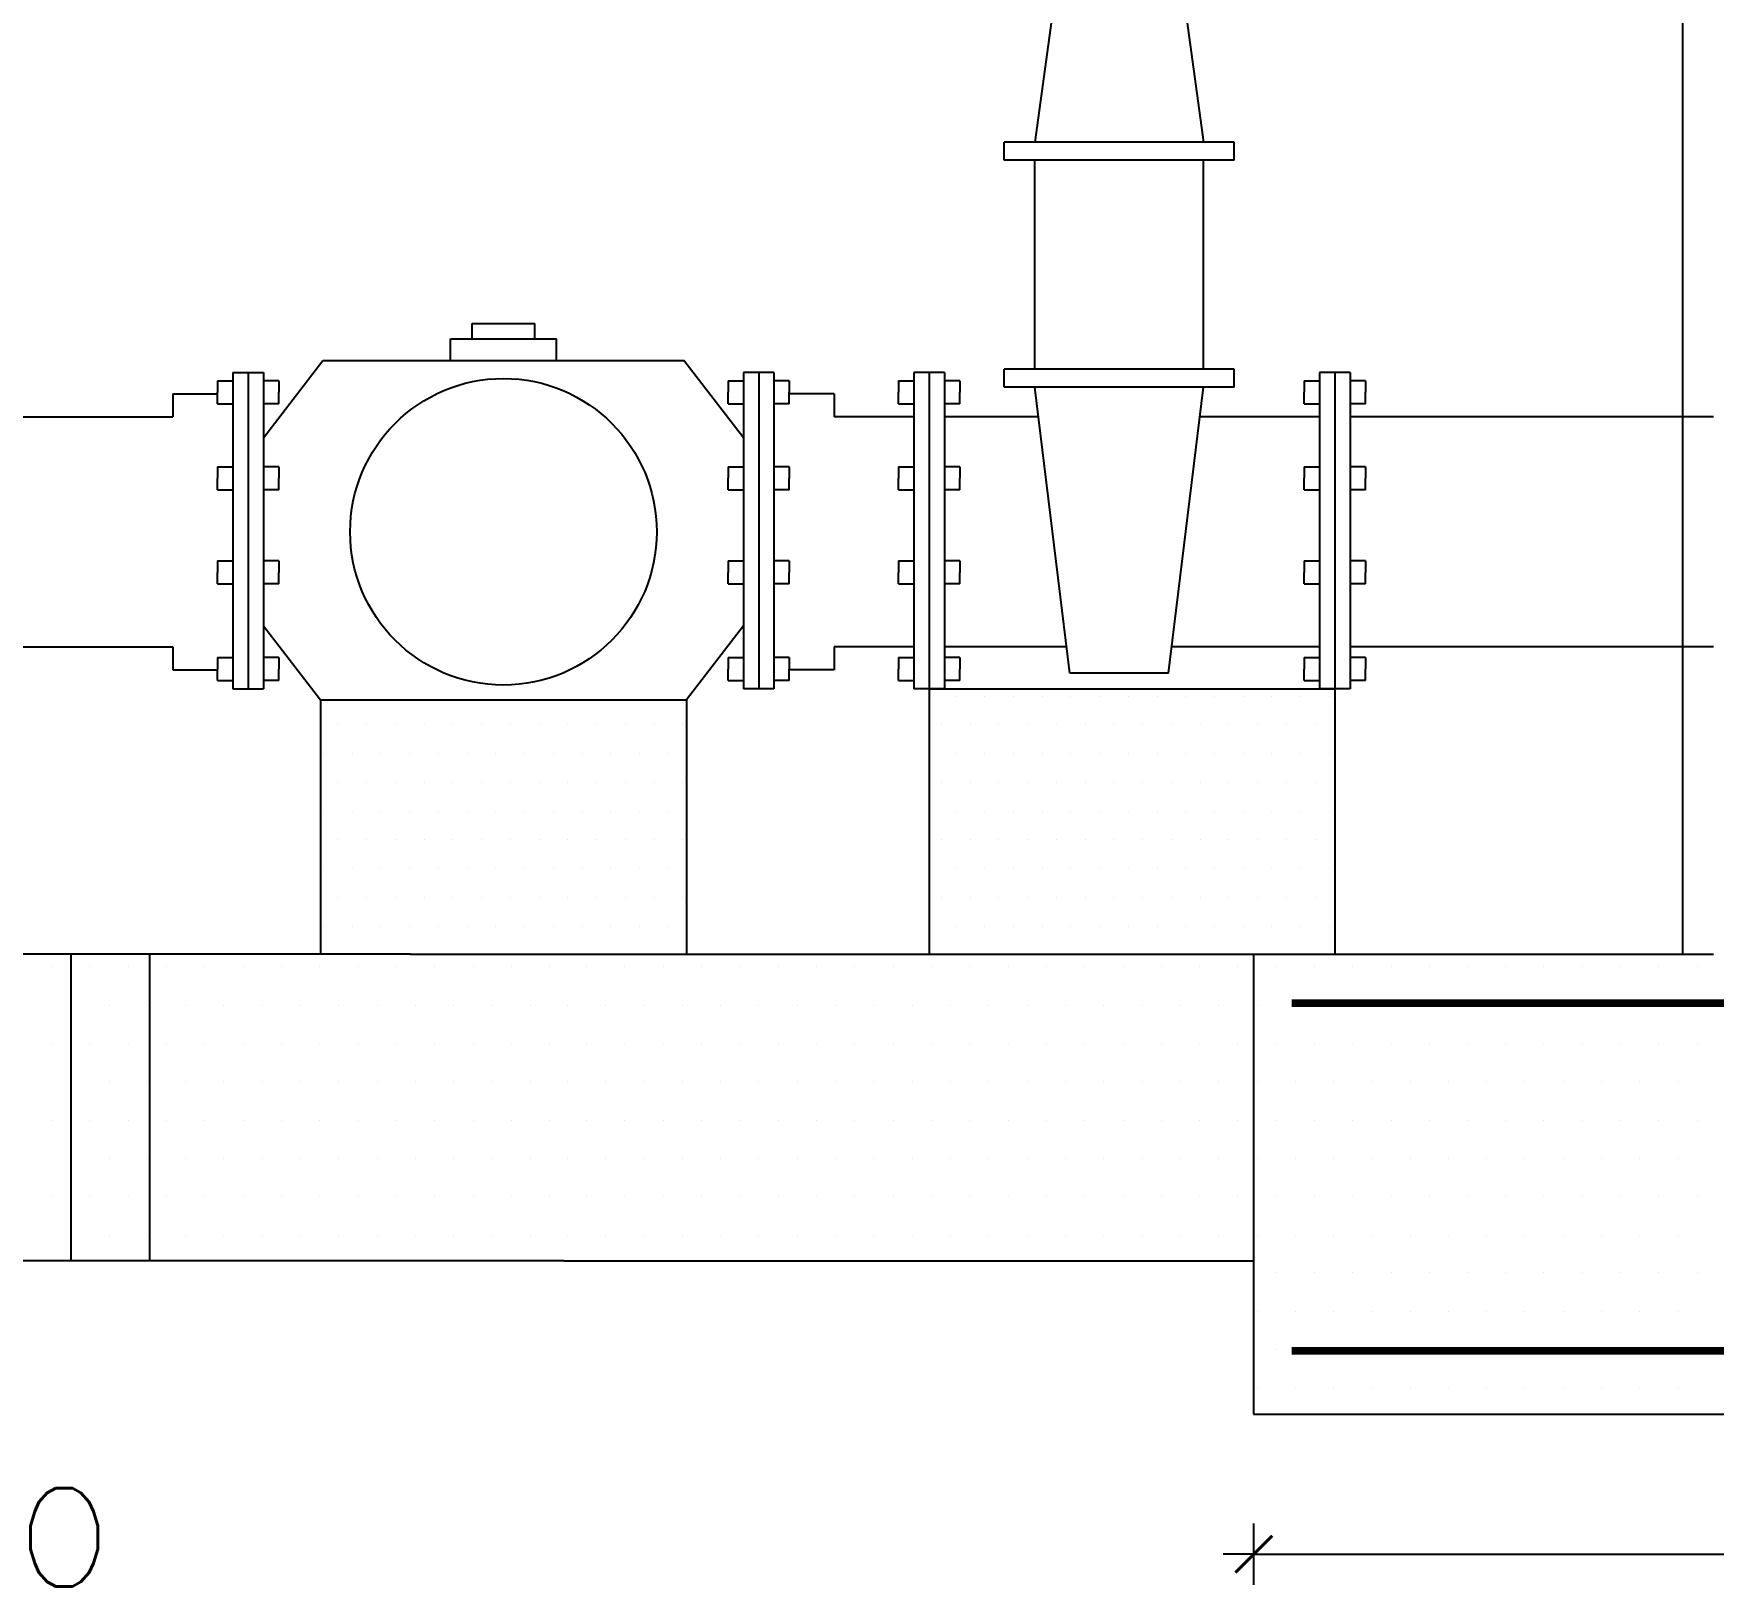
# Model space of a CAD drawing. Extents: x -0.82 to 5.77, y -0.28 to 4.33.
# Drawn here: x 0.667 to 1.763, y 2.157 to 3.17 of the extents above; entities that cross this region are included whole.
import ezdxf
from ezdxf.enums import TextEntityAlignment as Align

# ---------------------------------------------------------------- set-up
doc = ezdxf.new("R2010")
doc.units = 0
doc.header["$LTSCALE"] = 0.1
doc.layers.get('0').update_dxf_attribs({"linetype": 'CONTINUOUS'})
doc.layers.get('DEFPOINTS').update_dxf_attribs({"color": 6, "linetype": 'CONTINUOUS'})
doc.styles.add('ROMANS', font='ROMANS.SHX')
doc.dimstyles.get("Standard").update_dxf_attribs({"dimtxt": 0.18, "dimasz": 0.18, "dimexe": 0.18, "dimexo": 0.0625, "dimgap": 0.09, "dimtad": 0, "dimtih": 1, "dimtoh": 1, "dimdec": 4, "dimzin": 0, "dimtxsty": 'STANDARD', "dimcen": 0.09, "dimazin": 3, "dimtfac": 1, "dimtdec": 4, "dimtofl": 0, "dimtmove": 0, "dimatfit": 3, "dimtolj": 1, "dimtzin": 0})

# ---------------------------------------------------------------- blocks, each defined once
blk = doc.blocks.new('COTA')
for p, q in [((0, 50), (0, -50)), ((0, 0), (50, 0))]:
    blk.add_line(p, q)
at = {"const_width": 5}
blk.add_lwpolyline([(-30, -30), (30, 30)], dxfattribs=at)
blk = doc.blocks.new('*D2')
at = {"color": 0, "linetype": 'BYBLOCK'}
blk.add_line((1.4636, 2.1999), (2.413, 2.1999), dxfattribs=at)
at = {"layer": 'DEFPOINTS', "color": 0, "linetype": 'BYBLOCK'}
for p in [(1.4632, 2.1999), (2.4134, 2.1999), (2.4134, 2.1999)]:
    blk.add_point(p, dxfattribs=at)
at = {"color": 0, "linetype": 'BYBLOCK', "xscale": 0.0004, "yscale": 0.0004, "zscale": 0.0004, "rotation": 180}
blk.add_blockref('COTA', (1.4632, 2.1999), dxfattribs=at)
at = {"color": 0, "linetype": 'BYBLOCK', "xscale": 0.0004, "yscale": 0.0004, "zscale": 0.0004}
blk.add_blockref('COTA', (2.4134, 2.1999), dxfattribs=at)
at = {"color": 0, "linetype": 'BYBLOCK', "style": 'ROMANS'}
blk.add_text('0.90', height=0.04, dxfattribs=at).set_placement((1.9383, 2.2399), align=Align.CENTER)
blk = doc.blocks.new('*X3')
at = {"color": 0}
for p, q in [((0.965625, 2.71875), (0.965625, 2.71875)), ((0.984375, 2.71875), (0.984375, 2.71875)), ((1.003125, 2.71875), (1.003125, 2.71875)), ((1.021875, 2.71875), (1.021875, 2.71875)), ((1.040625, 2.71875), (1.040625, 2.71875)), ((1.059375, 2.71875), (1.059375, 2.71875)), ((1.078125, 2.71875), (1.078125, 2.71875)), ((1.096875, 2.71875), (1.096875, 2.71875)), ((1.115625, 2.71875), (1.115625, 2.71875)), ((1.134375, 2.71875), (1.134375, 2.71875)), ((1.153125, 2.71875), (1.153125, 2.71875)), ((1.171875, 2.71875), (1.171875, 2.71875)), ((1.190625, 2.71875), (1.190625, 2.71875)), ((0.95625, 2.7), (0.95625, 2.7)), ((0.975, 2.7), (0.975, 2.7)), ((0.99375, 2.7), (0.99375, 2.7)), ((1.0125, 2.7), (1.0125, 2.7)), ((1.03125, 2.7), (1.03125, 2.7)), ((1.05, 2.7), (1.05, 2.7)), ((1.06875, 2.7), (1.06875, 2.7)), ((1.0875, 2.7), (1.0875, 2.7)), ((1.10625, 2.7), (1.10625, 2.7)), ((1.125, 2.7), (1.125, 2.7)), ((1.14375, 2.7), (1.14375, 2.7)), ((1.1625, 2.7), (1.1625, 2.7)), ((1.18125, 2.7), (1.18125, 2.7)), ((0.965625, 2.68125), (0.965625, 2.68125)), ((0.984375, 2.68125), (0.984375, 2.68125)), ((1.003125, 2.68125), (1.003125, 2.68125)), ((1.021875, 2.68125), (1.021875, 2.68125)), ((1.040625, 2.68125), (1.040625, 2.68125)), ((1.059375, 2.68125), (1.059375, 2.68125)), ((1.078125, 2.68125), (1.078125, 2.68125)), ((1.096875, 2.68125), (1.096875, 2.68125)), ((1.115625, 2.68125), (1.115625, 2.68125)), ((1.134375, 2.68125), (1.134375, 2.68125)), ((1.153125, 2.68125), (1.153125, 2.68125)), ((1.171875, 2.68125), (1.171875, 2.68125)), ((1.190625, 2.68125), (1.190625, 2.68125)), ((0.95625, 2.6625), (0.95625, 2.6625)), ((0.975, 2.6625), (0.975, 2.6625)), ((0.99375, 2.6625), (0.99375, 2.6625)), ((1.0125, 2.6625), (1.0125, 2.6625)), ((1.03125, 2.6625), (1.03125, 2.6625)), ((1.05, 2.6625), (1.05, 2.6625)), ((1.06875, 2.6625), (1.06875, 2.6625)), ((1.0875, 2.6625), (1.0875, 2.6625)), ((1.10625, 2.6625), (1.10625, 2.6625)), ((1.125, 2.6625), (1.125, 2.6625)), ((1.14375, 2.6625), (1.14375, 2.6625)), ((1.1625, 2.6625), (1.1625, 2.6625)), ((1.18125, 2.6625), (1.18125, 2.6625)), ((0.965625, 2.64375), (0.965625, 2.64375)), ((0.984375, 2.64375), (0.984375, 2.64375)), ((1.003125, 2.64375), (1.003125, 2.64375)), ((1.021875, 2.64375), (1.021875, 2.64375)), ((1.040625, 2.64375), (1.040625, 2.64375)), ((1.059375, 2.64375), (1.059375, 2.64375)), ((1.078125, 2.64375), (1.078125, 2.64375)), ((1.096875, 2.64375), (1.096875, 2.64375)), ((1.115625, 2.64375), (1.115625, 2.64375)), ((1.134375, 2.64375), (1.134375, 2.64375)), ((1.153125, 2.64375), (1.153125, 2.64375)), ((1.171875, 2.64375), (1.171875, 2.64375)), ((1.190625, 2.64375), (1.190625, 2.64375)), ((0.95625, 2.625), (0.95625, 2.625)), ((0.975, 2.625), (0.975, 2.625)), ((0.99375, 2.625), (0.99375, 2.625)), ((1.0125, 2.625), (1.0125, 2.625)), ((1.03125, 2.625), (1.03125, 2.625)), ((1.05, 2.625), (1.05, 2.625)), ((1.06875, 2.625), (1.06875, 2.625)), ((1.0875, 2.625), (1.0875, 2.625)), ((1.10625, 2.625), (1.10625, 2.625)), ((1.125, 2.625), (1.125, 2.625)), ((1.14375, 2.625), (1.14375, 2.625)), ((1.1625, 2.625), (1.1625, 2.625)), ((1.18125, 2.625), (1.18125, 2.625)), ((0.965625, 2.60625), (0.965625, 2.60625)), ((0.984375, 2.60625), (0.984375, 2.60625)), ((1.003125, 2.60625), (1.003125, 2.60625)), ((1.021875, 2.60625), (1.021875, 2.60625)), ((1.040625, 2.60625), (1.040625, 2.60625)), ((1.059375, 2.60625), (1.059375, 2.60625)), ((1.078125, 2.60625), (1.078125, 2.60625)), ((1.096875, 2.60625), (1.096875, 2.60625)), ((1.115625, 2.60625), (1.115625, 2.60625)), ((1.134375, 2.60625), (1.134375, 2.60625)), ((1.153125, 2.60625), (1.153125, 2.60625)), ((1.171875, 2.60625), (1.171875, 2.60625)), ((1.190625, 2.60625), (1.190625, 2.60625)), ((0.95625, 2.5875), (0.95625, 2.5875)), ((0.975, 2.5875), (0.975, 2.5875)), ((0.99375, 2.5875), (0.99375, 2.5875)), ((1.0125, 2.5875), (1.0125, 2.5875)), ((1.03125, 2.5875), (1.03125, 2.5875)), ((1.05, 2.5875), (1.05, 2.5875)), ((1.06875, 2.5875), (1.06875, 2.5875)), ((1.0875, 2.5875), (1.0875, 2.5875)), ((1.10625, 2.5875), (1.10625, 2.5875)), ((1.125, 2.5875), (1.125, 2.5875)), ((1.14375, 2.5875), (1.14375, 2.5875)), ((1.1625, 2.5875), (1.1625, 2.5875)), ((1.18125, 2.5875), (1.18125, 2.5875))]:
    blk.add_line(p, q, dxfattribs=at)
blk = doc.blocks.new('*X4')
at = {"color": 0}
for p, q in [((1.36875, 2.7375), (1.36875, 2.7375)), ((1.3875, 2.7375), (1.3875, 2.7375)), ((1.40625, 2.7375), (1.40625, 2.7375)), ((1.425, 2.7375), (1.425, 2.7375)), ((1.44375, 2.7375), (1.44375, 2.7375)), ((1.4625, 2.7375), (1.4625, 2.7375)), ((1.48125, 2.7375), (1.48125, 2.7375)), ((1.5, 2.7375), (1.5, 2.7375)), ((1.51875, 2.7375), (1.51875, 2.7375)), ((1.5375, 2.7375), (1.5375, 2.7375)), ((1.55625, 2.7375), (1.55625, 2.7375)), ((1.575, 2.7375), (1.575, 2.7375)), ((1.59375, 2.7375), (1.59375, 2.7375)), ((1.6125, 2.7375), (1.6125, 2.7375)), ((1.359375, 2.71875), (1.359375, 2.71875)), ((1.378125, 2.71875), (1.378125, 2.71875)), ((1.396875, 2.71875), (1.396875, 2.71875)), ((1.415625, 2.71875), (1.415625, 2.71875)), ((1.434375, 2.71875), (1.434375, 2.71875)), ((1.453125, 2.71875), (1.453125, 2.71875)), ((1.471875, 2.71875), (1.471875, 2.71875)), ((1.490625, 2.71875), (1.490625, 2.71875)), ((1.509375, 2.71875), (1.509375, 2.71875)), ((1.528125, 2.71875), (1.528125, 2.71875)), ((1.546875, 2.71875), (1.546875, 2.71875)), ((1.565625, 2.71875), (1.565625, 2.71875)), ((1.584375, 2.71875), (1.584375, 2.71875)), ((1.603125, 2.71875), (1.603125, 2.71875)), ((1.36875, 2.7), (1.36875, 2.7)), ((1.3875, 2.7), (1.3875, 2.7)), ((1.40625, 2.7), (1.40625, 2.7)), ((1.425, 2.7), (1.425, 2.7)), ((1.44375, 2.7), (1.44375, 2.7)), ((1.4625, 2.7), (1.4625, 2.7)), ((1.48125, 2.7), (1.48125, 2.7)), ((1.5, 2.7), (1.5, 2.7)), ((1.51875, 2.7), (1.51875, 2.7)), ((1.5375, 2.7), (1.5375, 2.7)), ((1.55625, 2.7), (1.55625, 2.7)), ((1.575, 2.7), (1.575, 2.7)), ((1.59375, 2.7), (1.59375, 2.7)), ((1.6125, 2.7), (1.6125, 2.7)), ((1.359375, 2.68125), (1.359375, 2.68125)), ((1.378125, 2.68125), (1.378125, 2.68125)), ((1.396875, 2.68125), (1.396875, 2.68125)), ((1.415625, 2.68125), (1.415625, 2.68125)), ((1.434375, 2.68125), (1.434375, 2.68125)), ((1.453125, 2.68125), (1.453125, 2.68125)), ((1.471875, 2.68125), (1.471875, 2.68125)), ((1.490625, 2.68125), (1.490625, 2.68125)), ((1.509375, 2.68125), (1.509375, 2.68125)), ((1.528125, 2.68125), (1.528125, 2.68125)), ((1.546875, 2.68125), (1.546875, 2.68125)), ((1.565625, 2.68125), (1.565625, 2.68125)), ((1.584375, 2.68125), (1.584375, 2.68125)), ((1.603125, 2.68125), (1.603125, 2.68125)), ((1.36875, 2.6625), (1.36875, 2.6625)), ((1.3875, 2.6625), (1.3875, 2.6625)), ((1.40625, 2.6625), (1.40625, 2.6625)), ((1.425, 2.6625), (1.425, 2.6625)), ((1.44375, 2.6625), (1.44375, 2.6625)), ((1.4625, 2.6625), (1.4625, 2.6625)), ((1.48125, 2.6625), (1.48125, 2.6625)), ((1.5, 2.6625), (1.5, 2.6625)), ((1.51875, 2.6625), (1.51875, 2.6625)), ((1.5375, 2.6625), (1.5375, 2.6625)), ((1.55625, 2.6625), (1.55625, 2.6625)), ((1.575, 2.6625), (1.575, 2.6625)), ((1.59375, 2.6625), (1.59375, 2.6625)), ((1.6125, 2.6625), (1.6125, 2.6625)), ((1.359375, 2.64375), (1.359375, 2.64375)), ((1.378125, 2.64375), (1.378125, 2.64375)), ((1.396875, 2.64375), (1.396875, 2.64375)), ((1.415625, 2.64375), (1.415625, 2.64375)), ((1.434375, 2.64375), (1.434375, 2.64375)), ((1.453125, 2.64375), (1.453125, 2.64375)), ((1.471875, 2.64375), (1.471875, 2.64375)), ((1.490625, 2.64375), (1.490625, 2.64375)), ((1.509375, 2.64375), (1.509375, 2.64375)), ((1.528125, 2.64375), (1.528125, 2.64375)), ((1.546875, 2.64375), (1.546875, 2.64375)), ((1.565625, 2.64375), (1.565625, 2.64375)), ((1.584375, 2.64375), (1.584375, 2.64375)), ((1.603125, 2.64375), (1.603125, 2.64375)), ((1.36875, 2.625), (1.36875, 2.625)), ((1.3875, 2.625), (1.3875, 2.625)), ((1.40625, 2.625), (1.40625, 2.625)), ((1.425, 2.625), (1.425, 2.625)), ((1.44375, 2.625), (1.44375, 2.625)), ((1.4625, 2.625), (1.4625, 2.625)), ((1.48125, 2.625), (1.48125, 2.625)), ((1.5, 2.625), (1.5, 2.625)), ((1.51875, 2.625), (1.51875, 2.625)), ((1.5375, 2.625), (1.5375, 2.625)), ((1.55625, 2.625), (1.55625, 2.625)), ((1.575, 2.625), (1.575, 2.625)), ((1.59375, 2.625), (1.59375, 2.625)), ((1.6125, 2.625), (1.6125, 2.625)), ((1.359375, 2.60625), (1.359375, 2.60625)), ((1.378125, 2.60625), (1.378125, 2.60625)), ((1.396875, 2.60625), (1.396875, 2.60625)), ((1.415625, 2.60625), (1.415625, 2.60625)), ((1.434375, 2.60625), (1.434375, 2.60625)), ((1.453125, 2.60625), (1.453125, 2.60625)), ((1.471875, 2.60625), (1.471875, 2.60625)), ((1.490625, 2.60625), (1.490625, 2.60625)), ((1.509375, 2.60625), (1.509375, 2.60625)), ((1.528125, 2.60625), (1.528125, 2.60625)), ((1.546875, 2.60625), (1.546875, 2.60625)), ((1.565625, 2.60625), (1.565625, 2.60625)), ((1.584375, 2.60625), (1.584375, 2.60625)), ((1.603125, 2.60625), (1.603125, 2.60625)), ((1.36875, 2.5875), (1.36875, 2.5875)), ((1.3875, 2.5875), (1.3875, 2.5875)), ((1.40625, 2.5875), (1.40625, 2.5875)), ((1.425, 2.5875), (1.425, 2.5875)), ((1.44375, 2.5875), (1.44375, 2.5875)), ((1.4625, 2.5875), (1.4625, 2.5875)), ((1.48125, 2.5875), (1.48125, 2.5875)), ((1.5, 2.5875), (1.5, 2.5875)), ((1.51875, 2.5875), (1.51875, 2.5875)), ((1.5375, 2.5875), (1.5375, 2.5875)), ((1.55625, 2.5875), (1.55625, 2.5875)), ((1.575, 2.5875), (1.575, 2.5875)), ((1.59375, 2.5875), (1.59375, 2.5875)), ((1.6125, 2.5875), (1.6125, 2.5875))]:
    blk.add_line(p, q, dxfattribs=at)

msp = doc.modelspace()

# ---------------------------------------------------------------- linework, layer by layer
for p, q in [((1.74297, 2.56913), (1.74297, 4.24475)), ((1.34534, 3.28195), (1.32034, 3.09896)), ((1.40534, 3.28195), (1.43034, 3.09896)), ((1.45034, 3.09896), (1.30034, 3.09896)), ((1.30034, 3.08721), (1.30034, 3.09896)), ((1.45034, 3.08721), (1.45034, 3.09896)), ((1.45034, 3.08721), (1.30034, 3.08721)), ((1.32034, 2.95081), (1.32034, 3.08721)), ((1.43034, 2.95081), (1.43034, 3.08721)), ((0.95331, 2.98074), (0.99404, 2.98074)), ((0.95331, 2.97059), (0.95331, 2.98074)), ((0.99404, 2.97059), (0.99404, 2.98074)), ((0.93909, 2.97059), (1.00825, 2.97059)), ((0.93909, 2.95646), (0.93909, 2.97059)), ((1.00825, 2.95646), (1.00825, 2.97059)), ((0.7972, 2.94869), (0.8172, 2.94869)), ((0.7972, 2.94869), (0.7972, 2.74225)), ((0.8072, 2.94869), (0.8072, 2.74225)), ((0.8172, 2.90604), (0.85592, 2.95646)), ((0.8172, 2.94869), (0.8172, 2.74225)), ((0.85592, 2.95646), (1.09143, 2.95646)), ((1.13015, 2.90605), (1.09143, 2.95646)), ((1.13015, 2.94869), (1.13015, 2.74225)), ((1.15015, 2.94869), (1.13015, 2.94869)), ((1.14015, 2.94869), (1.14015, 2.74225)), ((1.15015, 2.94869), (1.15015, 2.74225)), ((1.2414, 2.94869), (1.2414, 2.74225)), ((1.2614, 2.94869), (1.2414, 2.94869)), ((1.2514, 2.94869), (1.2514, 2.74225)), ((1.2614, 2.94869), (1.2614, 2.74225)), ((1.45034, 2.95081), (1.30034, 2.95081)), ((1.30034, 2.9392), (1.30034, 2.95081)), ((1.45034, 2.9392), (1.45034, 2.95081)), ((1.50609, 2.94869), (1.50609, 2.74225)), ((1.52609, 2.94869), (1.50609, 2.94869)), ((1.51609, 2.94869), (1.51609, 2.74225)), ((1.52609, 2.94869), (1.52609, 2.74225)), ((0.7872, 2.94329), (0.7972, 2.94329)), ((0.7872, 2.94329), (0.7872, 2.93579)), ((0.8272, 2.94329), (0.8172, 2.94329)), ((0.8272, 2.94329), (0.8272, 2.93579)), ((1.12015, 2.94329), (1.13015, 2.94329)), ((1.12015, 2.94329), (1.12015, 2.93579)), ((1.16015, 2.94329), (1.15015, 2.94329)), ((1.16015, 2.94329), (1.16015, 2.93579)), ((1.2314, 2.94329), (1.2414, 2.94329)), ((1.2314, 2.94329), (1.2314, 2.93579)), ((1.2714, 2.94329), (1.2614, 2.94329)), ((1.2714, 2.94329), (1.2714, 2.93579)), ((1.45034, 2.9392), (1.30034, 2.9392)), ((1.34316, 2.75246), (1.32034, 2.9392)), ((1.40752, 2.75246), (1.43034, 2.9392)), ((1.49609, 2.94329), (1.50609, 2.94329)), ((1.49609, 2.94329), (1.49609, 2.93579)), ((1.53609, 2.94329), (1.52609, 2.94329)), ((1.53609, 2.94329), (1.53609, 2.93579)), ((0.75792, 2.93475), (0.75792, 2.91975)), ((0.75792, 2.93475), (0.7872, 2.93475)), ((0.7872, 2.92829), (0.7872, 2.93579)), ((0.7872, 2.92829), (0.7972, 2.92829)), ((0.8272, 2.92829), (0.8172, 2.92829)), ((0.8272, 2.92829), (0.8272, 2.93579)), ((1.12015, 2.92829), (1.12015, 2.93579)), ((1.12015, 2.92829), (1.13015, 2.92829)), ((1.16015, 2.92829), (1.15015, 2.92829)), ((1.16015, 2.92829), (1.16015, 2.93579)), ((1.18943, 2.93475), (1.16015, 2.93475)), ((1.18943, 2.93475), (1.18943, 2.91975)), ((1.2314, 2.92829), (1.2314, 2.93579)), ((1.2314, 2.92829), (1.2414, 2.92829)), ((1.2714, 2.92829), (1.2614, 2.92829)), ((1.2714, 2.92829), (1.2714, 2.93579)), ((1.49609, 2.92829), (1.49609, 2.93579)), ((1.49609, 2.92829), (1.50609, 2.92829)), ((1.53609, 2.92829), (1.52609, 2.92829)), ((1.53609, 2.92829), (1.53609, 2.93579)), ((0.65595, 2.91975), (0.75792, 2.91975)), ((1.2414, 2.91975), (1.18943, 2.91975)), ((1.32271, 2.91975), (1.2614, 2.91975)), ((1.50609, 2.91975), (1.42796, 2.91975)), ((1.76297, 2.91975), (1.52609, 2.91975)), ((0.7872, 2.8872), (0.7872, 2.8797)), ((0.7872, 2.8872), (0.7972, 2.8872)), ((0.8272, 2.8872), (0.8172, 2.8872)), ((0.8272, 2.8872), (0.8272, 2.8797)), ((1.12015, 2.8872), (1.12015, 2.8797)), ((1.12015, 2.8872), (1.13015, 2.8872)), ((1.16015, 2.8872), (1.15015, 2.8872)), ((1.16015, 2.8872), (1.16015, 2.8797)), ((1.2314, 2.8872), (1.2314, 2.8797)), ((1.2314, 2.8872), (1.2414, 2.8872)), ((1.2714, 2.8872), (1.2614, 2.8872)), ((1.2714, 2.8872), (1.2714, 2.8797)), ((1.49609, 2.8872), (1.49609, 2.8797)), ((1.49609, 2.8872), (1.50609, 2.8872)), ((1.53609, 2.8872), (1.52609, 2.8872)), ((1.53609, 2.8872), (1.53609, 2.8797)), ((0.7872, 2.8722), (0.7872, 2.8797)), ((0.7872, 2.8722), (0.7972, 2.8722)), ((0.8272, 2.8722), (0.8172, 2.8722)), ((0.8272, 2.8722), (0.8272, 2.8797)), ((1.12015, 2.8722), (1.12015, 2.8797)), ((1.12015, 2.8722), (1.13015, 2.8722)), ((1.16015, 2.8722), (1.15015, 2.8722)), ((1.16015, 2.8722), (1.16015, 2.8797)), ((1.2314, 2.8722), (1.2314, 2.8797)), ((1.2314, 2.8722), (1.2414, 2.8722)), ((1.2714, 2.8722), (1.2614, 2.8722)), ((1.2714, 2.8722), (1.2714, 2.8797)), ((1.49609, 2.8722), (1.49609, 2.8797)), ((1.49609, 2.8722), (1.50609, 2.8722)), ((1.53609, 2.8722), (1.52609, 2.8722)), ((1.53609, 2.8722), (1.53609, 2.8797)), ((0.7872, 2.82575), (0.7872, 2.81825)), ((0.7872, 2.82575), (0.7972, 2.82575)), ((0.7872, 2.81075), (0.7872, 2.81825)), ((0.8272, 2.82575), (0.8172, 2.82575)), ((0.8272, 2.82575), (0.8272, 2.81825)), ((0.8272, 2.81075), (0.8272, 2.81825)), ((1.12015, 2.82575), (1.12015, 2.81825)), ((1.12015, 2.82575), (1.13015, 2.82575)), ((1.12015, 2.81075), (1.12015, 2.81825)), ((1.16015, 2.82575), (1.15015, 2.82575)), ((1.16015, 2.82575), (1.16015, 2.81825)), ((1.16015, 2.81075), (1.16015, 2.81825)), ((1.2314, 2.82575), (1.2314, 2.81825)), ((1.2314, 2.82575), (1.2414, 2.82575)), ((1.2314, 2.81075), (1.2314, 2.81825)), ((1.2714, 2.82575), (1.2614, 2.82575)), ((1.2714, 2.82575), (1.2714, 2.81825)), ((1.2714, 2.81075), (1.2714, 2.81825)), ((1.49609, 2.82575), (1.49609, 2.81825)), ((1.49609, 2.82575), (1.50609, 2.82575)), ((1.49609, 2.81075), (1.49609, 2.81825)), ((1.53609, 2.82575), (1.52609, 2.82575)), ((1.53609, 2.82575), (1.53609, 2.81825)), ((1.53609, 2.81075), (1.53609, 2.81825)), ((0.7872, 2.81075), (0.7972, 2.81075)), ((0.8272, 2.81075), (0.8172, 2.81075)), ((1.12015, 2.81075), (1.13015, 2.81075)), ((1.16015, 2.81075), (1.15015, 2.81075)), ((1.2314, 2.81075), (1.2414, 2.81075)), ((1.2714, 2.81075), (1.2614, 2.81075)), ((1.49609, 2.81075), (1.50609, 2.81075)), ((1.53609, 2.81075), (1.52609, 2.81075)), ((0.8172, 2.78347), (0.85427, 2.7352)), ((1.13015, 2.78346), (1.09308, 2.7352)), ((0.65595, 2.76975), (0.75792, 2.76975)), ((0.75792, 2.76975), (0.75792, 2.75475)), ((0.7872, 2.76265), (0.7872, 2.75515)), ((0.7872, 2.76265), (0.7972, 2.76265)), ((0.8272, 2.76265), (0.8172, 2.76265)), ((0.8272, 2.76265), (0.8272, 2.75515)), ((1.12015, 2.76265), (1.12015, 2.75515)), ((1.12015, 2.76265), (1.13015, 2.76265)), ((1.16015, 2.76265), (1.15015, 2.76265)), ((1.16015, 2.76265), (1.16015, 2.75515)), ((1.2414, 2.76975), (1.18943, 2.76975)), ((1.18943, 2.76975), (1.18943, 2.75475)), ((1.2314, 2.76265), (1.2314, 2.75515)), ((1.2314, 2.76265), (1.2414, 2.76265)), ((1.34105, 2.76975), (1.2614, 2.76975)), ((1.2714, 2.76265), (1.2614, 2.76265)), ((1.2714, 2.76265), (1.2714, 2.75515)), ((1.50609, 2.76975), (1.40963, 2.76975)), ((1.49609, 2.76265), (1.49609, 2.75515)), ((1.49609, 2.76265), (1.50609, 2.76265)), ((1.76297, 2.76975), (1.52609, 2.76975)), ((1.53609, 2.76265), (1.52609, 2.76265)), ((1.53609, 2.76265), (1.53609, 2.75515)), ((0.75792, 2.75475), (0.7872, 2.75475)), ((0.7872, 2.74765), (0.7872, 2.75515)), ((0.8272, 2.74765), (0.8272, 2.75515)), ((1.12015, 2.74765), (1.12015, 2.75515)), ((1.16015, 2.74765), (1.16015, 2.75515)), ((1.18943, 2.75475), (1.16015, 2.75475)), ((1.2314, 2.74765), (1.2314, 2.75515)), ((1.2714, 2.74765), (1.2714, 2.75515)), ((1.40752, 2.75246), (1.34316, 2.75246)), ((1.49609, 2.74765), (1.49609, 2.75515)), ((1.53609, 2.74765), (1.53609, 2.75515)), ((0.7872, 2.74765), (0.7972, 2.74765)), ((0.7972, 2.74225), (0.8172, 2.74225)), ((0.8272, 2.74765), (0.8172, 2.74765)), ((1.12015, 2.74765), (1.13015, 2.74765)), ((1.15015, 2.74225), (1.13015, 2.74225)), ((1.16015, 2.74765), (1.15015, 2.74765)), ((1.2314, 2.74765), (1.2414, 2.74765)), ((1.2614, 2.74225), (1.2414, 2.74225)), ((1.2514, 2.74225), (1.51609, 2.74225)), ((1.2514, 2.74225), (1.2514, 2.56913)), ((1.2714, 2.74765), (1.2614, 2.74765)), ((1.49609, 2.74765), (1.50609, 2.74765)), ((1.52609, 2.74225), (1.50609, 2.74225)), ((1.51609, 2.74225), (1.51609, 2.56913)), ((1.53609, 2.74765), (1.52609, 2.74765)), ((0.85427, 2.7352), (1.09308, 2.7352)), ((0.85427, 2.7352), (0.85427, 2.56913)), ((1.09308, 2.7352), (1.09308, 2.56913)), ((0.91297, 2.56913), (0.16297, 2.56913)), ((0.69153, 2.56913), (0.69153, 2.36913)), ((0.74271, 2.56913), (0.74271, 2.36913)), ((0.91297, 2.56913), (1.26297, 2.56913)), ((1.26297, 2.56913), (1.76297, 2.56913)), ((1.46297, 2.56913), (1.46297, 2.26913)), ((1.01297, 2.36913), (-0.08703, 2.36913)), ((1.01297, 2.36913), (1.46297, 2.36913)), ((1.46297, 2.26913), (2.41297, 2.26913))]:
    msp.add_line(p, q)
at = {"color": 0}
for p, q in [((0.67885, 2.56096), (0.67885, 2.56096)), ((0.70385, 2.56096), (0.70385, 2.56096)), ((0.72885, 2.56096), (0.72885, 2.56096)), ((0.75385, 2.56096), (0.75385, 2.56096)), ((0.77885, 2.56096), (0.77885, 2.56096)), ((0.80385, 2.56096), (0.80385, 2.56096)), ((0.82885, 2.56096), (0.82885, 2.56096)), ((0.85385, 2.56096), (0.85385, 2.56096)), ((0.87885, 2.56096), (0.87885, 2.56096)), ((0.90385, 2.56096), (0.90385, 2.56096)), ((0.92885, 2.56096), (0.92885, 2.56096)), ((0.95385, 2.56096), (0.95385, 2.56096)), ((0.97885, 2.56096), (0.97885, 2.56096)), ((1.00385, 2.56096), (1.00385, 2.56096)), ((1.02783, 2.56096), (1.02783, 2.56096)), ((1.05283, 2.56096), (1.05283, 2.56096)), ((1.07783, 2.56096), (1.07783, 2.56096)), ((1.10283, 2.56096), (1.10283, 2.56096)), ((1.12783, 2.56096), (1.12783, 2.56096)), ((1.15283, 2.56096), (1.15283, 2.56096)), ((1.17783, 2.56096), (1.17783, 2.56096)), ((1.20283, 2.56096), (1.20283, 2.56096)), ((1.22783, 2.56096), (1.22783, 2.56096)), ((1.25283, 2.56096), (1.25283, 2.56096)), ((1.27783, 2.56096), (1.27783, 2.56096)), ((1.30283, 2.56096), (1.30283, 2.56096)), ((1.32783, 2.56096), (1.32783, 2.56096)), ((1.35283, 2.56096), (1.35283, 2.56096)), ((1.37783, 2.56096), (1.37783, 2.56096)), ((1.40283, 2.56096), (1.40283, 2.56096)), ((1.42783, 2.56096), (1.42783, 2.56096)), ((1.45283, 2.56096), (1.45283, 2.56096)), ((1.47783, 2.56096), (1.47783, 2.56096)), ((1.50283, 2.56096), (1.50283, 2.56096)), ((1.52783, 2.56096), (1.52783, 2.56096)), ((1.55283, 2.56096), (1.55283, 2.56096)), ((1.57783, 2.56096), (1.57783, 2.56096)), ((1.60283, 2.56096), (1.60283, 2.56096)), ((1.62737, 2.56096), (1.62737, 2.56096)), ((1.65237, 2.56096), (1.65237, 2.56096)), ((1.67737, 2.56096), (1.67737, 2.56096)), ((1.70237, 2.56096), (1.70237, 2.56096)), ((1.72737, 2.56096), (1.72737, 2.56096)), ((1.75237, 2.56096), (1.75237, 2.56096)), ((0.69135, 2.53596), (0.69135, 2.53596)), ((0.71635, 2.53596), (0.71635, 2.53596)), ((0.74135, 2.53596), (0.74135, 2.53596)), ((0.76635, 2.53596), (0.76635, 2.53596)), ((0.79135, 2.53596), (0.79135, 2.53596)), ((0.81635, 2.53596), (0.81635, 2.53596)), ((0.84135, 2.53596), (0.84135, 2.53596)), ((0.86635, 2.53596), (0.86635, 2.53596)), ((0.89135, 2.53596), (0.89135, 2.53596)), ((0.91635, 2.53596), (0.91635, 2.53596)), ((0.94135, 2.53596), (0.94135, 2.53596)), ((0.96635, 2.53596), (0.96635, 2.53596)), ((0.99135, 2.53596), (0.99135, 2.53596)), ((1.01533, 2.53596), (1.01533, 2.53596)), ((1.04033, 2.53596), (1.04033, 2.53596)), ((1.06533, 2.53596), (1.06533, 2.53596)), ((1.09033, 2.53596), (1.09033, 2.53596)), ((1.11533, 2.53596), (1.11533, 2.53596)), ((1.14033, 2.53596), (1.14033, 2.53596)), ((1.16533, 2.53596), (1.16533, 2.53596)), ((1.19033, 2.53596), (1.19033, 2.53596)), ((1.21533, 2.53596), (1.21533, 2.53596)), ((1.24033, 2.53596), (1.24033, 2.53596)), ((1.26533, 2.53596), (1.26533, 2.53596)), ((1.29033, 2.53596), (1.29033, 2.53596)), ((1.31533, 2.53596), (1.31533, 2.53596)), ((1.34033, 2.53596), (1.34033, 2.53596)), ((1.36533, 2.53596), (1.36533, 2.53596)), ((1.39033, 2.53596), (1.39033, 2.53596)), ((1.41533, 2.53596), (1.41533, 2.53596)), ((1.44033, 2.53596), (1.44033, 2.53596)), ((1.46533, 2.53596), (1.46533, 2.53596)), ((1.49033, 2.53596), (1.49033, 2.53596)), ((1.51533, 2.53596), (1.51533, 2.53596)), ((1.54033, 2.53596), (1.54033, 2.53596)), ((1.56533, 2.53596), (1.56533, 2.53596)), ((1.59033, 2.53596), (1.59033, 2.53596)), ((1.61487, 2.53596), (1.61487, 2.53596)), ((1.63987, 2.53596), (1.63987, 2.53596)), ((1.66487, 2.53596), (1.66487, 2.53596)), ((1.68987, 2.53596), (1.68987, 2.53596)), ((1.71487, 2.53596), (1.71487, 2.53596)), ((1.73987, 2.53596), (1.73987, 2.53596)), ((0.67885, 2.51096), (0.67885, 2.51096)), ((0.70385, 2.51096), (0.70385, 2.51096)), ((0.72885, 2.51096), (0.72885, 2.51096)), ((0.75385, 2.51096), (0.75385, 2.51096)), ((0.77885, 2.51096), (0.77885, 2.51096)), ((0.80385, 2.51096), (0.80385, 2.51096)), ((0.82885, 2.51096), (0.82885, 2.51096)), ((0.85385, 2.51096), (0.85385, 2.51096)), ((0.87885, 2.51096), (0.87885, 2.51096)), ((0.90385, 2.51096), (0.90385, 2.51096)), ((0.92885, 2.51096), (0.92885, 2.51096)), ((0.95385, 2.51096), (0.95385, 2.51096)), ((0.97885, 2.51096), (0.97885, 2.51096)), ((1.00385, 2.51096), (1.00385, 2.51096)), ((1.02783, 2.51096), (1.02783, 2.51096)), ((1.05283, 2.51096), (1.05283, 2.51096)), ((1.07783, 2.51096), (1.07783, 2.51096)), ((1.10283, 2.51096), (1.10283, 2.51096)), ((1.12783, 2.51096), (1.12783, 2.51096)), ((1.15283, 2.51096), (1.15283, 2.51096)), ((1.17783, 2.51096), (1.17783, 2.51096)), ((1.20283, 2.51096), (1.20283, 2.51096)), ((1.22783, 2.51096), (1.22783, 2.51096)), ((1.25283, 2.51096), (1.25283, 2.51096)), ((1.27783, 2.51096), (1.27783, 2.51096)), ((1.30283, 2.51096), (1.30283, 2.51096)), ((1.32783, 2.51096), (1.32783, 2.51096)), ((1.35283, 2.51096), (1.35283, 2.51096)), ((1.37783, 2.51096), (1.37783, 2.51096)), ((1.40283, 2.51096), (1.40283, 2.51096)), ((1.42783, 2.51096), (1.42783, 2.51096)), ((1.45283, 2.51096), (1.45283, 2.51096)), ((1.47783, 2.51096), (1.47783, 2.51096)), ((1.50283, 2.51096), (1.50283, 2.51096)), ((1.52783, 2.51096), (1.52783, 2.51096)), ((1.55283, 2.51096), (1.55283, 2.51096)), ((1.57783, 2.51096), (1.57783, 2.51096)), ((1.60283, 2.51096), (1.60283, 2.51096)), ((1.62737, 2.51096), (1.62737, 2.51096)), ((1.65237, 2.51096), (1.65237, 2.51096)), ((1.67737, 2.51096), (1.67737, 2.51096)), ((1.70237, 2.51096), (1.70237, 2.51096)), ((1.72737, 2.51096), (1.72737, 2.51096)), ((1.75237, 2.51096), (1.75237, 2.51096)), ((0.69135, 2.48596), (0.69135, 2.48596)), ((0.71635, 2.48596), (0.71635, 2.48596)), ((0.74135, 2.48596), (0.74135, 2.48596)), ((0.76635, 2.48596), (0.76635, 2.48596)), ((0.79135, 2.48596), (0.79135, 2.48596)), ((0.81635, 2.48596), (0.81635, 2.48596)), ((0.84135, 2.48596), (0.84135, 2.48596)), ((0.86635, 2.48596), (0.86635, 2.48596)), ((0.89135, 2.48596), (0.89135, 2.48596)), ((0.91635, 2.48596), (0.91635, 2.48596)), ((0.94135, 2.48596), (0.94135, 2.48596)), ((0.96635, 2.48596), (0.96635, 2.48596)), ((0.99135, 2.48596), (0.99135, 2.48596)), ((1.01533, 2.48596), (1.01533, 2.48596)), ((1.04033, 2.48596), (1.04033, 2.48596)), ((1.06533, 2.48596), (1.06533, 2.48596)), ((1.09033, 2.48596), (1.09033, 2.48596)), ((1.11533, 2.48596), (1.11533, 2.48596)), ((1.14033, 2.48596), (1.14033, 2.48596)), ((1.16533, 2.48596), (1.16533, 2.48596)), ((1.19033, 2.48596), (1.19033, 2.48596)), ((1.21533, 2.48596), (1.21533, 2.48596)), ((1.24033, 2.48596), (1.24033, 2.48596)), ((1.26533, 2.48596), (1.26533, 2.48596)), ((1.29033, 2.48596), (1.29033, 2.48596)), ((1.31533, 2.48596), (1.31533, 2.48596)), ((1.34033, 2.48596), (1.34033, 2.48596)), ((1.36533, 2.48596), (1.36533, 2.48596)), ((1.39033, 2.48596), (1.39033, 2.48596)), ((1.41533, 2.48596), (1.41533, 2.48596)), ((1.44033, 2.48596), (1.44033, 2.48596)), ((1.46533, 2.48596), (1.46533, 2.48596)), ((1.49033, 2.48596), (1.49033, 2.48596)), ((1.51533, 2.48596), (1.51533, 2.48596)), ((1.54033, 2.48596), (1.54033, 2.48596)), ((1.56533, 2.48596), (1.56533, 2.48596)), ((1.59033, 2.48596), (1.59033, 2.48596)), ((1.61487, 2.48596), (1.61487, 2.48596)), ((1.63987, 2.48596), (1.63987, 2.48596)), ((1.66487, 2.48596), (1.66487, 2.48596)), ((1.68987, 2.48596), (1.68987, 2.48596)), ((1.71487, 2.48596), (1.71487, 2.48596)), ((1.73987, 2.48596), (1.73987, 2.48596)), ((0.67885, 2.46096), (0.67885, 2.46096)), ((0.70385, 2.46096), (0.70385, 2.46096)), ((0.72885, 2.46096), (0.72885, 2.46096)), ((0.75385, 2.46096), (0.75385, 2.46096)), ((0.77885, 2.46096), (0.77885, 2.46096)), ((0.80385, 2.46096), (0.80385, 2.46096)), ((0.82885, 2.46096), (0.82885, 2.46096)), ((0.85385, 2.46096), (0.85385, 2.46096)), ((0.87885, 2.46096), (0.87885, 2.46096)), ((0.90385, 2.46096), (0.90385, 2.46096)), ((0.92885, 2.46096), (0.92885, 2.46096)), ((0.95385, 2.46096), (0.95385, 2.46096)), ((0.97885, 2.46096), (0.97885, 2.46096)), ((1.00385, 2.46096), (1.00385, 2.46096)), ((1.02783, 2.46096), (1.02783, 2.46096)), ((1.05283, 2.46096), (1.05283, 2.46096)), ((1.07783, 2.46096), (1.07783, 2.46096)), ((1.10283, 2.46096), (1.10283, 2.46096)), ((1.12783, 2.46096), (1.12783, 2.46096)), ((1.15283, 2.46096), (1.15283, 2.46096)), ((1.17783, 2.46096), (1.17783, 2.46096)), ((1.20283, 2.46096), (1.20283, 2.46096)), ((1.22783, 2.46096), (1.22783, 2.46096)), ((1.25283, 2.46096), (1.25283, 2.46096)), ((1.27783, 2.46096), (1.27783, 2.46096)), ((1.30283, 2.46096), (1.30283, 2.46096)), ((1.32783, 2.46096), (1.32783, 2.46096)), ((1.35283, 2.46096), (1.35283, 2.46096)), ((1.37783, 2.46096), (1.37783, 2.46096)), ((1.40283, 2.46096), (1.40283, 2.46096)), ((1.42783, 2.46096), (1.42783, 2.46096)), ((1.45283, 2.46096), (1.45283, 2.46096)), ((1.47783, 2.46096), (1.47783, 2.46096)), ((1.50283, 2.46096), (1.50283, 2.46096)), ((1.52783, 2.46096), (1.52783, 2.46096)), ((1.55283, 2.46096), (1.55283, 2.46096)), ((1.57783, 2.46096), (1.57783, 2.46096)), ((1.60283, 2.46096), (1.60283, 2.46096)), ((1.62737, 2.46096), (1.62737, 2.46096)), ((1.65237, 2.46096), (1.65237, 2.46096)), ((1.67737, 2.46096), (1.67737, 2.46096)), ((1.70237, 2.46096), (1.70237, 2.46096)), ((1.72737, 2.46096), (1.72737, 2.46096)), ((1.75237, 2.46096), (1.75237, 2.46096)), ((0.69135, 2.43596), (0.69135, 2.43596)), ((0.71635, 2.43596), (0.71635, 2.43596)), ((0.74135, 2.43596), (0.74135, 2.43596)), ((0.76635, 2.43596), (0.76635, 2.43596)), ((0.79135, 2.43596), (0.79135, 2.43596)), ((0.81635, 2.43596), (0.81635, 2.43596)), ((0.84135, 2.43596), (0.84135, 2.43596)), ((0.86635, 2.43596), (0.86635, 2.43596)), ((0.89135, 2.43596), (0.89135, 2.43596)), ((0.91635, 2.43596), (0.91635, 2.43596)), ((0.94135, 2.43596), (0.94135, 2.43596)), ((0.96635, 2.43596), (0.96635, 2.43596)), ((0.99135, 2.43596), (0.99135, 2.43596)), ((1.01533, 2.43596), (1.01533, 2.43596)), ((1.04033, 2.43596), (1.04033, 2.43596)), ((1.06533, 2.43596), (1.06533, 2.43596)), ((1.09033, 2.43596), (1.09033, 2.43596)), ((1.11533, 2.43596), (1.11533, 2.43596)), ((1.14033, 2.43596), (1.14033, 2.43596)), ((1.16533, 2.43596), (1.16533, 2.43596)), ((1.19033, 2.43596), (1.19033, 2.43596)), ((1.21533, 2.43596), (1.21533, 2.43596)), ((1.24033, 2.43596), (1.24033, 2.43596)), ((1.26533, 2.43596), (1.26533, 2.43596)), ((1.29033, 2.43596), (1.29033, 2.43596)), ((1.31533, 2.43596), (1.31533, 2.43596)), ((1.34033, 2.43596), (1.34033, 2.43596)), ((1.36533, 2.43596), (1.36533, 2.43596)), ((1.39033, 2.43596), (1.39033, 2.43596)), ((1.41533, 2.43596), (1.41533, 2.43596)), ((1.44033, 2.43596), (1.44033, 2.43596)), ((1.46533, 2.43596), (1.46533, 2.43596)), ((1.49033, 2.43596), (1.49033, 2.43596)), ((1.51533, 2.43596), (1.51533, 2.43596)), ((1.54033, 2.43596), (1.54033, 2.43596)), ((1.56533, 2.43596), (1.56533, 2.43596)), ((1.59033, 2.43596), (1.59033, 2.43596)), ((1.61487, 2.43596), (1.61487, 2.43596)), ((1.63987, 2.43596), (1.63987, 2.43596)), ((1.66487, 2.43596), (1.66487, 2.43596)), ((1.68987, 2.43596), (1.68987, 2.43596)), ((1.71487, 2.43596), (1.71487, 2.43596)), ((1.73987, 2.43596), (1.73987, 2.43596)), ((0.67885, 2.41096), (0.67885, 2.41096)), ((0.70385, 2.41096), (0.70385, 2.41096)), ((0.72885, 2.41096), (0.72885, 2.41096)), ((0.75385, 2.41096), (0.75385, 2.41096)), ((0.77885, 2.41096), (0.77885, 2.41096)), ((0.80385, 2.41096), (0.80385, 2.41096)), ((0.82885, 2.41096), (0.82885, 2.41096)), ((0.85385, 2.41096), (0.85385, 2.41096)), ((0.87885, 2.41096), (0.87885, 2.41096)), ((0.90385, 2.41096), (0.90385, 2.41096)), ((0.92885, 2.41096), (0.92885, 2.41096)), ((0.95385, 2.41096), (0.95385, 2.41096)), ((0.97885, 2.41096), (0.97885, 2.41096)), ((1.00385, 2.41096), (1.00385, 2.41096)), ((1.02783, 2.41096), (1.02783, 2.41096)), ((1.05283, 2.41096), (1.05283, 2.41096)), ((1.07783, 2.41096), (1.07783, 2.41096)), ((1.10283, 2.41096), (1.10283, 2.41096)), ((1.12783, 2.41096), (1.12783, 2.41096)), ((1.15283, 2.41096), (1.15283, 2.41096)), ((1.17783, 2.41096), (1.17783, 2.41096)), ((1.20283, 2.41096), (1.20283, 2.41096)), ((1.22783, 2.41096), (1.22783, 2.41096)), ((1.25283, 2.41096), (1.25283, 2.41096)), ((1.27783, 2.41096), (1.27783, 2.41096)), ((1.30283, 2.41096), (1.30283, 2.41096)), ((1.32783, 2.41096), (1.32783, 2.41096)), ((1.35283, 2.41096), (1.35283, 2.41096)), ((1.37783, 2.41096), (1.37783, 2.41096)), ((1.40283, 2.41096), (1.40283, 2.41096)), ((1.42783, 2.41096), (1.42783, 2.41096)), ((1.45283, 2.41096), (1.45283, 2.41096)), ((1.47783, 2.41096), (1.47783, 2.41096)), ((1.50283, 2.41096), (1.50283, 2.41096)), ((1.52783, 2.41096), (1.52783, 2.41096)), ((1.55283, 2.41096), (1.55283, 2.41096)), ((1.57783, 2.41096), (1.57783, 2.41096)), ((1.60283, 2.41096), (1.60283, 2.41096)), ((1.62737, 2.41096), (1.62737, 2.41096)), ((1.65237, 2.41096), (1.65237, 2.41096)), ((1.67737, 2.41096), (1.67737, 2.41096)), ((1.70237, 2.41096), (1.70237, 2.41096)), ((1.72737, 2.41096), (1.72737, 2.41096)), ((1.75237, 2.41096), (1.75237, 2.41096)), ((0.69135, 2.38596), (0.69135, 2.38596)), ((0.71635, 2.38596), (0.71635, 2.38596)), ((0.74135, 2.38596), (0.74135, 2.38596)), ((0.76635, 2.38596), (0.76635, 2.38596)), ((0.79135, 2.38596), (0.79135, 2.38596)), ((0.81635, 2.38596), (0.81635, 2.38596)), ((0.84135, 2.38596), (0.84135, 2.38596)), ((0.86635, 2.38596), (0.86635, 2.38596)), ((0.89135, 2.38596), (0.89135, 2.38596)), ((0.91635, 2.38596), (0.91635, 2.38596)), ((0.94135, 2.38596), (0.94135, 2.38596)), ((0.96635, 2.38596), (0.96635, 2.38596)), ((0.99135, 2.38596), (0.99135, 2.38596)), ((1.01533, 2.38596), (1.01533, 2.38596)), ((1.04033, 2.38596), (1.04033, 2.38596)), ((1.06533, 2.38596), (1.06533, 2.38596)), ((1.09033, 2.38596), (1.09033, 2.38596)), ((1.11533, 2.38596), (1.11533, 2.38596)), ((1.14033, 2.38596), (1.14033, 2.38596)), ((1.16533, 2.38596), (1.16533, 2.38596)), ((1.19033, 2.38596), (1.19033, 2.38596)), ((1.21533, 2.38596), (1.21533, 2.38596)), ((1.24033, 2.38596), (1.24033, 2.38596)), ((1.26533, 2.38596), (1.26533, 2.38596)), ((1.29033, 2.38596), (1.29033, 2.38596)), ((1.31533, 2.38596), (1.31533, 2.38596)), ((1.34033, 2.38596), (1.34033, 2.38596)), ((1.36533, 2.38596), (1.36533, 2.38596)), ((1.39033, 2.38596), (1.39033, 2.38596)), ((1.41533, 2.38596), (1.41533, 2.38596)), ((1.44033, 2.38596), (1.44033, 2.38596)), ((1.46533, 2.38596), (1.46533, 2.38596)), ((1.49033, 2.38596), (1.49033, 2.38596)), ((1.51533, 2.38596), (1.51533, 2.38596)), ((1.54033, 2.38596), (1.54033, 2.38596)), ((1.56533, 2.38596), (1.56533, 2.38596)), ((1.59033, 2.38596), (1.59033, 2.38596)), ((1.61487, 2.38596), (1.61487, 2.38596)), ((1.63987, 2.38596), (1.63987, 2.38596)), ((1.66487, 2.38596), (1.66487, 2.38596)), ((1.68987, 2.38596), (1.68987, 2.38596)), ((1.71487, 2.38596), (1.71487, 2.38596)), ((1.73987, 2.38596), (1.73987, 2.38596)), ((1.47783, 2.3614), (1.47783, 2.3614)), ((1.50283, 2.3614), (1.50283, 2.3614)), ((1.52783, 2.3614), (1.52783, 2.3614)), ((1.55283, 2.3614), (1.55283, 2.3614)), ((1.57783, 2.3614), (1.57783, 2.3614)), ((1.60283, 2.3614), (1.60283, 2.3614)), ((1.62737, 2.3614), (1.62737, 2.3614)), ((1.65237, 2.3614), (1.65237, 2.3614)), ((1.67737, 2.3614), (1.67737, 2.3614)), ((1.70237, 2.3614), (1.70237, 2.3614)), ((1.72737, 2.3614), (1.72737, 2.3614)), ((1.75237, 2.3614), (1.75237, 2.3614)), ((1.46533, 2.3364), (1.46533, 2.3364)), ((1.49033, 2.3364), (1.49033, 2.3364)), ((1.51533, 2.3364), (1.51533, 2.3364)), ((1.54033, 2.3364), (1.54033, 2.3364)), ((1.56533, 2.3364), (1.56533, 2.3364)), ((1.59033, 2.3364), (1.59033, 2.3364)), ((1.61487, 2.3364), (1.61487, 2.3364)), ((1.63987, 2.3364), (1.63987, 2.3364)), ((1.66487, 2.3364), (1.66487, 2.3364)), ((1.68987, 2.3364), (1.68987, 2.3364)), ((1.71487, 2.3364), (1.71487, 2.3364)), ((1.73987, 2.3364), (1.73987, 2.3364)), ((1.47783, 2.3114), (1.47783, 2.3114)), ((1.50283, 2.3114), (1.50283, 2.3114)), ((1.52783, 2.3114), (1.52783, 2.3114)), ((1.55283, 2.3114), (1.55283, 2.3114)), ((1.57783, 2.3114), (1.57783, 2.3114)), ((1.60283, 2.3114), (1.60283, 2.3114)), ((1.62737, 2.3114), (1.62737, 2.3114)), ((1.65237, 2.3114), (1.65237, 2.3114)), ((1.67737, 2.3114), (1.67737, 2.3114)), ((1.70237, 2.3114), (1.70237, 2.3114)), ((1.72737, 2.3114), (1.72737, 2.3114)), ((1.75237, 2.3114), (1.75237, 2.3114)), ((1.46533, 2.2864), (1.46533, 2.2864)), ((1.49033, 2.2864), (1.49033, 2.2864)), ((1.51533, 2.2864), (1.51533, 2.2864)), ((1.54033, 2.2864), (1.54033, 2.2864)), ((1.56533, 2.2864), (1.56533, 2.2864)), ((1.59033, 2.2864), (1.59033, 2.2864)), ((1.61487, 2.2864), (1.61487, 2.2864)), ((1.63987, 2.2864), (1.63987, 2.2864)), ((1.66487, 2.2864), (1.66487, 2.2864)), ((1.68987, 2.2864), (1.68987, 2.2864)), ((1.71487, 2.2864), (1.71487, 2.2864)), ((1.73987, 2.2864), (1.73987, 2.2864))]:
    msp.add_line(p, q, dxfattribs=at)
at = {"const_width": 0.005}
for points in [[(1.48795, 2.53716), (2.38519, 2.53716)], [(1.48795, 2.31038), (2.38519, 2.31038)]]:
    msp.add_lwpolyline(points, dxfattribs=at)
msp.add_circle((0.97367, 2.84475), 0.1)
at = {"layer": 'DEFPOINTS', "color": 0, "linetype": 'BYBLOCK'}
for p in [(1.51297, 2.56913), (1.51297, 2.56913), (1.61297, 2.36913)]:
    msp.add_point(p, dxfattribs=at)

# ---------------------------------------------------------------- block references
for name in ['*X4', '*X3']:
    msp.add_blockref(name, (-0.1, 0))

# ---------------------------------------------------------------- texts
at = {"style": 'ROMANS'}
msp.add_text('SECCIO ', height=0.064, dxfattribs=at).set_placement((0.41277, 2.15677))

# ---------------------------------------------------------------- dimensions: what is measured, and where the dimension line sits
dim = msp.add_linear_dim(base=(2.41339, 2.17776), p1=(1.46323, 2.17776), p2=(2.41339, 2.17776), text='0.90', dimstyle='Standard')
dim.commit()
dim.dimension.update_dxf_attribs({"geometry": '*D2', "text_midpoint": (1.93831, 2.21776), "insert": (0, -0.0221)})

doc.saveas('drawing.dxf')
